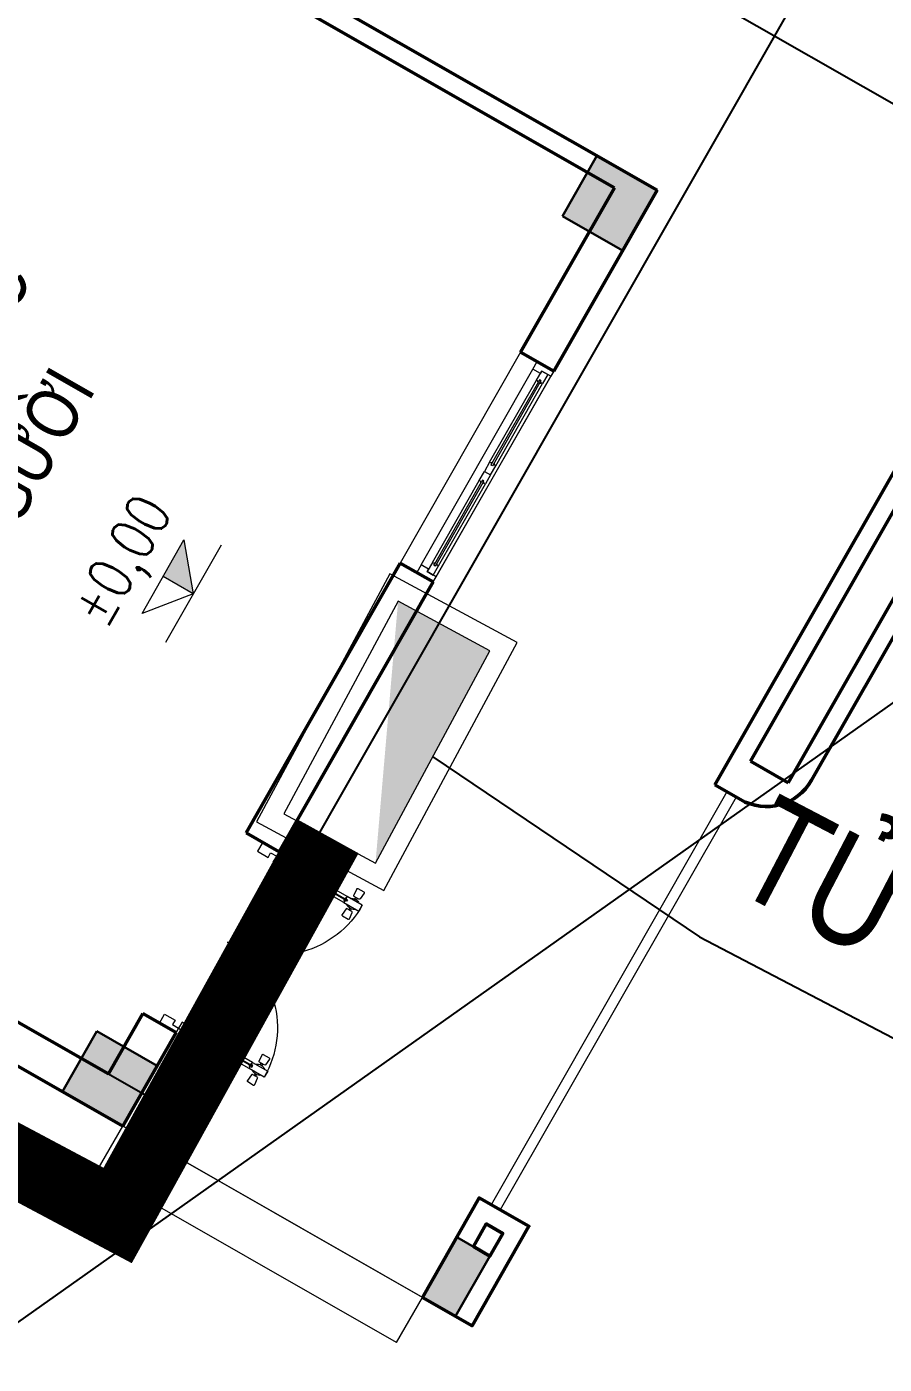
# Model space of a CAD drawing. Header units: millimetres. Extents: x -1075388 to -537338, y 70651 to 270651.
# Drawn here: x -890136 to -885192, y 138747 to 146453 of the extents above; entities that cross this region are included whole.
import ezdxf
from ezdxf.enums import TextEntityAlignment as Align
from ezdxf.lldxf.tags import DXFTag

# ---------------------------------------------------------------- set-up
doc = ezdxf.new("R2010")
doc.units = ezdxf.units.MM
doc.header["$LTSCALE"] = 5
doc.linetypes.add('CENTER2', pattern=[28.575, 19.05, -3.175, 3.175, -3.175])
doc.layers.get('0').update_dxf_attribs({"linetype": 'CENTER2'})
for name, color, linetype, lineweight in [('0.15_Cua', 144, 'Continuous', 15), ('cat1', 30, 'Continuous', 50), ('cat2', 22, 'Continuous', 30), ('Dienchieusang', 6, 'Continuous', 25), ('LC Dim', 8, 'Continuous', 18), ('LC Text1', 3, 'Continuous', 20), ('LC Text2', 7, 'Continuous', 25), ('manh1', 67, 'Continuous', 13), ('thay1', 63, 'Continuous', 18), ('THIETBIDIEN', 50, 'Continuous', 15)]:
    doc.layers.add(name, color=color, linetype=linetype, lineweight=lineweight)
doc.layers.add('KCS_Plotter', color=11, linetype='Continuous', plot=False)
doc.styles.add('don', font='VHARIALN.TTF')
doc.styles.add('HOATBIF', font='hoatbif.shx', dxfattribs={"width": 0.75})
doc.styles.add('T1', font='Vnsimli.shx', dxfattribs={"width": 0.8})
doc.styles.add('T2', font='VHARIAL.TTF', dxfattribs={"width": 0.8})
tags = doc.linetypes.add('CNG', pattern='A,7,-1.120528,["cng",don,S=1.2,R=0,X=0,Y=-0.6],-4.038746', length=12.159274).pattern_tags.tags
tags[6] = DXFTag(74, 10)
doc.dimstyles.new('1-100(1-50)', dxfattribs={"dimscale": 50, "dimtxt": 2.5, "dimasz": 0.35, "dimexe": 0.5, "dimexo": 0, "dimgap": 0.8, "dimtad": 1, "dimdec": 0, "dimzin": 0, "dimdsep": 46, "dimtxsty": 'HOATBIF', "dimblk1": 'DOT', "dimblk2": 'DOT', "dimsah": 1, "dimcen": -1, "dimdle": 1, "dimclrd": 256, "dimclre": 256, "dimclrt": 4, "dimadec": 3, "dimazin": 2, "dimtfac": 0.333333, "dimtdec": 0, "dimtix": 1, "dimtmove": 2, "dimatfit": 3, "dimldrblk": 'DOT', "dimfxl": 1, "dimtvp": 0.833333, "dimtolj": 1, "dimtzin": 0, "dimarcsym": 0})
doc.dimstyles.new('Copy of 1-110', dxfattribs={"dimscale": 110, "dimtxt": 2.5, "dimasz": 0.35, "dimexe": 0.5, "dimexo": 0, "dimgap": 0.8, "dimtad": 1, "dimdec": 0, "dimzin": 0, "dimdsep": 46, "dimtxsty": 'HOATBIF', "dimblk1": 'DOT', "dimblk2": 'DOT', "dimsah": 1, "dimcen": -1, "dimdle": 1, "dimclrd": 256, "dimclre": 256, "dimclrt": 4, "dimadec": 3, "dimazin": 2, "dimtfac": 0.333333, "dimtdec": 0, "dimtix": 1, "dimtmove": 2, "dimatfit": 3, "dimldrblk": 'DOT', "dimfxl": 1, "dimtvp": 0.833333, "dimtolj": 1, "dimtzin": 0, "dimarcsym": 0})

# ---------------------------------------------------------------- blocks, each defined once
blk = doc.blocks.new('*U18')
for p, q in [((35, 0), (1365, 0)), ((760, -20), (1305, -20)), ((760, -60), (1305, -60)), ((50, -110), (1350, -110))]:
    blk.add_line(p, q)
at = {"color": 8, "lineweight": 5}
for p, q in [((95, -20), (640, -20)), ((95, -35), (640, -35)), ((95, -45), (640, -45)), ((95, -60), (640, -60)), ((760, -20), (1305, -20)), ((760, -35), (1305, -35)), ((760, -45), (1305, -45)), ((760, -60), (1305, -60))]:
    blk.add_line(p, q, dxfattribs=at)
for points in [[(0, 0), (35, 0), (35, -60), (50, -60), (50, -110), (0, -110), (0, 0)], [(1400, 0), (1365, 0), (1365, -60), (1350, -60), (1350, -110), (1400, -110), (1400, 0)], [(760, -45), (760, -60), (700, -60), (700, -20), (760, -20), (760, -35), (750, -35), (750, -45), (760, -45)], [(1305, -45), (1305, -60), (1365, -60), (1365, -20), (1305, -20), (1305, -35), (1315, -35), (1315, -45), (1305, -45)]]:
    blk.add_lwpolyline(points)
for points in [[(35, -20), (95, -20), (95, -35), (85, -35), (85, -45), (95, -45), (95, -60), (35, -60)], [(700, -20), (640, -20), (640, -35), (650, -35), (650, -45), (640, -45), (640, -60), (700, -60)]]:
    blk.add_lwpolyline(points, close=True)
for points in [[(95, -28.8, -0.312187), (102.1, -35, -0.312187)], [(95, -51.2, 0.312187), (102.1, -45, 0.312187)], [(640, -28.8, 0.312187), (632.9, -35, 0.312187)], [(640, -51.2, -0.312187), (632.9, -45, -0.312187)]]:
    blk.add_lwpolyline(points, format="xyb", dxfattribs=at)
for centre, start, end in [((759.1, -37), 14.21506, 83.56577), ((759.1, -43), 276.43423, 345.78494), ((1305.9, -37), 96.43423, 165.78494), ((1305.9, -43), 194.21506, 263.56577)]:
    blk.add_arc(centre, 8.25, start, end, dxfattribs=at)
blk = doc.blocks.new('*U17')
for p, q in [((30, 468.6), (30, 100)), ((70, 468.6), (70, 100)), ((1130, 468.6), (1130, 100)), ((1170, 468.6), (1170, 100))]:
    blk.add_line(p, q)
at = {"color": 8, "lineweight": 9}
for p, q in [((47.5, 478.6), (47.5, 90)), ((52.5, 478.6), (52.5, 90)), ((1147.5, 478.6), (1147.5, 90)), ((1152.5, 478.6), (1152.5, 90))]:
    blk.add_line(p, q, dxfattribs=at)
for points in [[(5.1, 498.1), (-34.9, 494.1, -0.443716), (-40.4, 499.1), (-40.4, 538.1, -0.443716), (-34.9, 543), (5.1, 539, -0.385314), (9.6, 534.1), (9.6, 503.1, -0.385314)], [(94.9, 498.1), (134.9, 494.1, 0.443716), (140.4, 499.1), (140.4, 538.1, 0.443716), (134.9, 543), (94.9, 539, 0.385314), (90.4, 534.1), (90.4, 503.1, 0.385314)], [(1105.1, 498.1), (1065.1, 494.1, -0.443716), (1059.6, 499.1), (1059.6, 538.1, -0.443716), (1065.1, 543), (1105.1, 539, -0.385314), (1109.6, 534.1), (1109.6, 503.1, -0.385314)], [(1194.9, 498.1), (1234.9, 494.1, 0.443716), (1240.4, 499.1), (1240.4, 538.1, 0.443716), (1234.9, 543), (1194.9, 539, 0.385314), (1190.4, 534.1), (1190.4, 503.1, 0.385314)]]:
    blk.add_lwpolyline(points, format="xyb", close=True)
for points in [[(55, 468.6), (70, 468.6), (70, 568.6), (30, 568.6), (30, 468.6), (45, 468.6), (45, 478.6), (55, 478.6), (55, 468.6)], [(1145, 468.6), (1130, 468.6), (1130, 568.6), (1170, 568.6), (1170, 468.6), (1155, 468.6), (1155, 478.6), (1145, 478.6), (1145, 468.6)], [(20.3, 513.6), (9.6, 513.6), (9.6, 523.6), (20.3, 523.6)], [(79.7, 513.6), (90.4, 513.6), (90.4, 523.6), (79.7, 523.6)], [(1120.3, 513.6), (1109.6, 513.6), (1109.6, 523.6), (1120.3, 523.6)], [(1179.7, 513.6), (1190.4, 513.6), (1190.4, 523.6), (1179.7, 523.6)], [(55, 100), (70, 100), (70, 0), (30, 0), (30, 100), (45, 100), (45, 90), (55, 90), (55, 100)], [(1145, 100), (1130, 100), (1130, 0), (1170, 0), (1170, 100), (1155, 100), (1155, 90), (1145, 90), (1145, 100)], [(30, 0), (0, 0), (0, -110), (60, -110), (60, -40), (30, -40), (30, 0)], [(1170, 0), (1200, 0), (1200, -110), (1140, -110), (1140, -40), (1170, -40), (1170, 0)]]:
    blk.add_lwpolyline(points)
for centre, start, end in [((70, 518.6), 143.1301, 216.8699), ((30, 518.6), 323.1301, 36.8699), ((1170, 518.6), 143.1301, 216.8699), ((1130, 518.6), 323.1301, 36.8699)]:
    blk.add_arc(centre, 50, start, end)
at = {"color": 8, "lineweight": 5}
for centre, start, end in [((32.3, 0.9), 359.90813, 90.2333), ((1167.7, 0.9), 89.7667, 180.09187)]:
    blk.add_arc(centre, 567.7, start, end, dxfattribs=at)
at = {"color": 8, "lineweight": 9}
for centre, start, end in [((47, 469.5), 186.43423, 273.2898), ((53, 469.5), 266.7102, 353.56577), ((1147, 469.5), 186.43423, 273.2898), ((1153, 469.5), 266.7102, 353.56577), ((47, 99.1), 86.7102, 173.56577), ((53, 99.1), 6.43423, 93.2898), ((1147, 99.1), 86.7102, 173.56577), ((1153, 99.1), 6.43423, 93.2898)]:
    blk.add_arc(centre, 8.25, start, end, dxfattribs=at)
blk = doc.blocks.new('Caodo1')
at = {"layer": 'LC Text1'}
blk.add_hatch(color=256, dxfattribs=at).paths.add_polyline_path([(0, 200.2), (0, 0), (243.4, 200.2)])
for p, q in [((0, 0), (0, 200.2)), ((323.6, 0), (-323.6, 0))]:
    blk.add_line(p, q, dxfattribs=at)
blk.add_lwpolyline([(-243.4, 200.2), (243.4, 200.2), (0, 0), (0, 0)], close=True, dxfattribs=at)
at = {"layer": 'LC Text1', "style": 'T1', "width": 0.8}
blk.add_attdef('%%P0,00', text='', height=250, dxfattribs=at).set_placement((-39, 459.5), align=Align.MIDDLE_CENTER)
blk = doc.blocks.new('Nhà lớp học')
at = {"layer": 'cat2'}
for points in [[(400, -6720), (400, -7120), (0, -7120), (0, -6720)], [(5810, -6720), (5810, -7120), (6210, -7120), (6210, -6720)]]:
    blk.add_hatch(color=256, dxfattribs=at).paths.add_polyline_path(points, flags=16)
blk.add_hatch(color=256, dxfattribs=at).paths.add_polyline_path([(400, -9110), (400, -9330), (0, -9330), (0, -9110)])
at = {"layer": 'cat1'}
for p, q in [((0, -7120), (0, 0)), ((220, -6900), (220, -2910)), ((6100, -6900), (6100, -2910)), ((6210, -7120), (6210, -2910)), ((220, -6900), (620, -6900)), ((620, -7120), (620, -6900)), ((1820, -6900), (3610, -6900)), ((1820, -7120), (1820, -6900)), ((3610, -6900), (3610, -7120)), ((5010, -6900), (6100, -6900)), ((5010, -6900), (5010, -7120)), ((0, -7120), (620, -7120)), ((1820, -7120), (3610, -7120)), ((5010, -7120), (6210, -7120)), ((6210, -9110), (3400, -9110)), ((3400, -9110), (3400, -9280)), ((5810, -9220), (3620, -9220)), ((3620, -9220), (3620, -9470)), ((3620, -9470), (5810, -9470)), ((3700, -9580), (6210, -9580))]:
    blk.add_line(p, q, dxfattribs=at)
for points in [[(0, -9110), (660, -9110), (660, -9440), (0, -9440)], [(400, -9220), (550, -9220), (550, -9330), (400, -9330)]]:
    blk.add_lwpolyline(points, close=True, dxfattribs=at)
blk.add_arc((3700, -9280), 300, 180, 270, dxfattribs=at)
at = {"layer": 'cat2'}
for points in [[(400, -6720), (0, -6720), (0, -7120), (400, -7120), (400, -6720)], [(5810, -6720), (6210, -6720), (6210, -7120), (5810, -7120), (5810, -6720)], [(400, -9110), (0, -9110), (0, -9330), (400, -9330), (400, -9110)]]:
    blk.add_lwpolyline(points, dxfattribs=at)
at = {"layer": 'manh1'}
for p, q in [((3400, -9190), (660, -9190)), ((3400, -9250), (660, -9250))]:
    blk.add_line(p, q, dxfattribs=at)
at = {"layer": 'thay1'}
for p, q in [((-300, -9110), (-300, -7120)), ((-300, -7120), (0, -7120)), ((0, -9110), (0, -7120)), ((-300, -9110), (0, -9110))]:
    blk.add_line(p, q, dxfattribs=at)
blk.add_lwpolyline([(0, -9410), (0, 0), (19510, 0)], dxfattribs=at)
blk.add_lwpolyline([(3610, -7120), (5010, -7120), (5010, -6900), (3610, -6900)], close=True, dxfattribs=at)
at = {"layer": '0.15_Cua', "xscale": -1, "rotation": 180}
for name, p in [('*U17', (620, -7120)), ('*U18', (3610, -7120))]:
    blk.add_blockref(name, p, dxfattribs=at)
at = {"layer": 'LC Text1'}
ref = blk.add_blockref('Caodo1', (2863.8, -5952.1), dxfattribs=at)
ref.add_attrib('%%P0,00', '%%p0,00', dxfattribs={"layer": 'LC Text2', "height": 250, "style": 'T1', "width": 0.8}).set_placement((2824.8, -5492.6), align=Align.MIDDLE_CENTER)
at = {"layer": 'LC Text2', "style": 'T2', "width": 0.8}
for s, p in [('p. lµm viÖc', (2006.3, -4250.5)), ('2 ng\xadêi', (2163.8, -4882.8))]:
    blk.add_text(s, height=300, dxfattribs=at).set_placement(p)
blk = doc.blocks.new('DOT')
at = {"color": 0, "linetype": 'ByBlock'}
blk.add_line((-0.5, 0), (-1, 0), dxfattribs=at)
at = {"color": 0, "linetype": 'ByBlock', "const_width": 0.5}
blk.add_lwpolyline([(-0.25, 0, 1), (0.25, 0, 1)], format="xyb", close=True, dxfattribs=at)
blk = doc.blocks.new('*D131')
at = {"layer": 'Defpoints', "color": 0, "transparency": 16777216}
for p in [(-892262.8, 149781), (-884128.8, 145431.9), (-884777.7, 144296.2)]:
    blk.add_point(p, dxfattribs=at)
at = {"layer": 'LC Dim', "lineweight": -2, "transparency": 16777216}
for p, q in [((-892262.8, 149781), (-892059.9, 150136)), ((-892043.2, 149953.6), (-884220, 145484)), ((-884777.7, 144296.2), (-884054.4, 145562.1))]:
    blk.add_line(p, q, dxfattribs=at)
at = {"layer": 'LC Dim', "lineweight": -2, "transparency": 16777216, "xscale": 105, "yscale": 105, "zscale": 105}
for p, rotation in [((-892134.3, 150005.7), 150.2592635081893), ((-884128.8, 145431.9), 330.2592635081893)]:
    blk.add_blockref('DOT', p, dxfattribs=dict(at, rotation=rotation))
at = {"layer": 'LC Dim', "color": 4, "transparency": 16777216, "insert": (-887826.5, 148252.8), "char_height": 750, "attachment_point": 5, "rotation": 330.25926, "style": 'HOATBIF', "bg_fill": 3, "box_fill_scale": 1.1, "bg_fill_color": 256, "bg_fill_true_color": 13158600, "bg_fill_transparency": 0}
blk.add_mtext('\\A1;9.22', dxfattribs=at)
blk = doc.blocks.new('_Dot')
at = {"color": 0, "linetype": 'ByBlock', "lineweight": -2}
blk.add_line((-0.5, 0), (-1, 0), dxfattribs=at)
at = {"color": 0, "linetype": 'ByBlock', "const_width": 0.5}
blk.add_lwpolyline([(-0.25, 0, 1), (0.25, 0, 1)], format="xyb", close=True, dxfattribs=at)
blk = doc.blocks.new('*D135')
at = {"layer": 'Defpoints', "color": 0, "transparency": 16777216}
for p in [(-879904.1, 157059.7), (-879775.3, 156986.1), (-889664.4, 140419.7)]:
    blk.add_point(p, dxfattribs=at)
at = {"layer": 'LC Dim', "lineweight": -2, "transparency": 16777216}
for p, q in [((-879904.1, 157059.7), (-879645, 156911.7)), ((-889292.5, 140328.2), (-879827.4, 156894.9)), ((-889664.4, 140419.7), (-889214.3, 140162.6))]:
    blk.add_line(p, q, dxfattribs=at)
at = {"layer": 'LC Dim', "lineweight": -2, "transparency": 16777216, "xscale": 105, "yscale": 105, "zscale": 105}
for p, rotation in [((-879775.3, 156986.1), 60.25926350818931), ((-889344.6, 140237), 240.2592635081893)]:
    blk.add_blockref('DOT', p, dxfattribs=dict(at, rotation=rotation))
at = {"layer": 'LC Dim', "color": 4, "transparency": 16777216, "insert": (-885093.9, 148916.6), "char_height": 750, "attachment_point": 5, "rotation": 60.25926, "style": 'HOATBIF', "bg_fill": 3, "box_fill_scale": 1.1, "bg_fill_color": 256, "bg_fill_true_color": 13158600, "bg_fill_transparency": 0}
blk.add_mtext('\\A1;19.29', dxfattribs=at)
blk = doc.blocks.new('TU DIEN PHONG')
at = {"layer": 'THIETBIDIEN'}
h = blk.add_hatch(color=256, dxfattribs=at)
h.set_gradient(color1=(0, 0, 255), name='CYLINDER')
h.paths.add_polyline_path([(0, 258.7), (598.2, 258.7), (0, 0)])
at = {"layer": 'THIETBIDIEN', "color": 251}
blk.add_lwpolyline([(-50, 308.7), (-50, -50), (648.2, -50), (648.2, 308.7)], close=True, dxfattribs=at)
at = {"layer": 'THIETBIDIEN'}
blk.add_lwpolyline([(0, 258.7), (0, 0), (598.2, 0), (598.2, 258.7)], close=True, dxfattribs=at)

msp = doc.modelspace()

# ---------------------------------------------------------------- block references
at = {"layer": 'LC Text1', "rotation": 60.25926350818889}
msp.add_blockref('Nhà lớp học', (-895764.651, 143651.617, -2329), dxfattribs=at)

# ---------------------------------------------------------------- next in the draw order: dimensions: what is measured, and where the dimension line sits
at = {"layer": 'LC Dim'}
dim = msp.add_linear_dim(base=(-884128.808, 145431.906, -2329), p1=(-892262.758, 149780.959, -2329), p2=(-884777.701, 144296.153, -2329), angle=330.2592635, dimstyle='Copy of 1-110', override={"dimscale": 300, "dimdec": 2, "dimlfac": 0.001, "dimtfill": 1}, dxfattribs=at)
dim.commit()
dim.dimension.update_dxf_attribs({"geometry": '*D131', "text_midpoint": (-887826.488, 148252.808, -2329)})

# ---------------------------------------------------------------- next in the draw order: dimensions: what is measured, and where the dimension line sits
dim = msp.add_linear_dim(base=(-879775.264, 156986.094, -2329), p1=(-889664.389, 140419.714, -2329), p2=(-879904.059, 157059.679, -2329), angle=60.2592635, dimstyle='Copy of 1-110', override={"dimscale": 300, "dimdec": 2, "dimlfac": 0.001, "dimtfill": 1}, dxfattribs=at)
dim.commit()
dim.dimension.update_dxf_attribs({"geometry": '*D135', "text_midpoint": (-885093.909, 148916.63, -2329)})

# ---------------------------------------------------------------- next in the draw order: linework, layer by layer
at = {"layer": 'Dienchieusang', "color": 3, "linetype": 'CNG', "lineweight": 35, "ltscale": 50, "const_width": 409.091, "elevation": -2329}
msp.add_lwpolyline([(-908327.351, 121938.041), (-909166.874, 122416.991), (-897591.556, 143850.629), (-889611.545, 139604.28), (-888401.297, 141790.333)], dxfattribs=at)
at = {"layer": 'KCS_Plotter'}
msp.add_line((-949387.665, 97124.99), (-823387.669, 186224.99), dxfattribs=at)

# ---------------------------------------------------------------- next in the draw order: block references
at = {"xscale": 2.323797284045353, "yscale": 2.323797284045353, "zscale": 2.323797284045353, "rotation": 241.6802539772577}
msp.add_blockref('TU DIEN PHONG', (-887994.659, 143142.833, -2329), dxfattribs=at)

# ---------------------------------------------------------------- next in the draw order: texts
at = {"layer": 'LC Text2', "style": 'T2', "width": 0.8}
msp.add_text('Tñ §IÖN TæNG C¤NG TR×NH X¢Y MíI', height=613.63634, rotation=332.4213522, dxfattribs=at).set_placement((-886093.278, 141498.172, -2329))

# ---------------------------------------------------------------- next in the draw order: leaders
at = {"layer": 'LC Dim'}
msp.add_leader([(-887795.249, 142245.799, -2329), (-886256.358, 141209.816, -2329), (-875058.747, 135361.158, -2329)], dimstyle='1-100(1-50)', override={"dimscale": 0.15, "dimasz": 4, "dimdec": 2}, dxfattribs=at)

doc.saveas('drawing.dxf')
